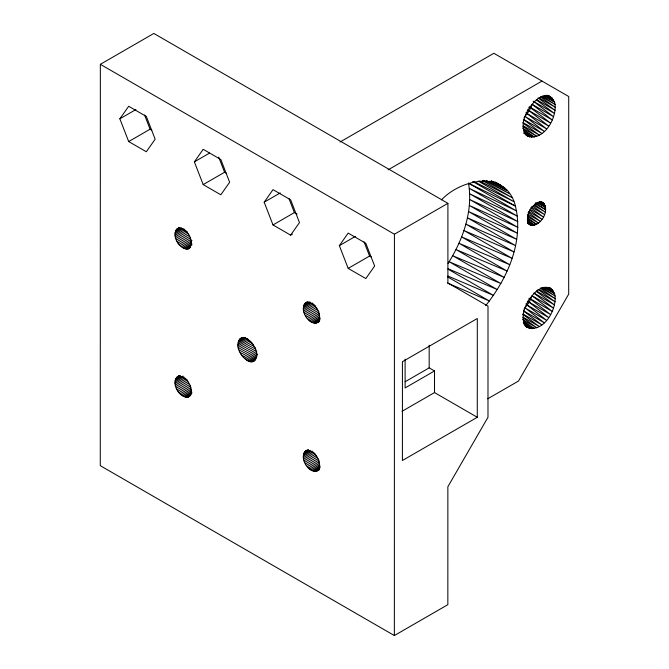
<?xml version="1.0" encoding="UTF-8"?>
<svg xmlns="http://www.w3.org/2000/svg" width="669" height="669" viewBox="0 0 669 669"><rect width="100%" height="100%" fill="white"/><g stroke="black" fill="none" stroke-linecap="round" stroke-linejoin="round"><path stroke-width="1" d="M100.35 64.324L100.275 465.657L394.359 635.55L447.845 604.676L447.862 486.739L487.985 417.28L488.002 306.143L447.896 282.987L447.912 203.343L153.828 33.45L100.35 64.324L394.426 234.217L394.359 635.55M405.105 359.119L405.105 387.936L434.516 370.961L429.172 367.866L429.172 345.229M477.29 417.28L477.306 318.494L402.429 361.712L402.412 460.498L477.29 417.28L434.516 392.569L434.516 370.961M237.913 344.359C240.581 327.517 258.928 346.818 256.612 355.908C253.041 371.295 236.366 352.881 237.913 344.359L247.722 338.698M523.258 125.847C521.87 113.028 543.353 82.989 554.568 102.056C558.423 116.59 543.236 143.567 526.177 135.205L527.958 136.233C524.437 134.084 523.275 129.736 523.258 125.847L539.306 135.113L522.89 122.912M523.225 317.282C521.837 304.47 543.32 274.424 554.534 293.499C558.54 308.217 542.425 336.173 525.249 326.129L527.925 327.676C524.404 325.527 523.242 321.17 523.225 317.282L539.273 326.556L522.857 314.355M177.143 228.739C186.542 225.746 196.243 242.78 188.206 248.901C178.799 250.089 169.533 233.08 178.932 227.711M177.118 376.931C186.484 373.896 196.276 391.047 188.181 397.085C178.774 398.272 169.508 381.263 178.907 375.894M316.529 323.035L319.205 321.496C309.387 328.63 296.835 307.389 307.255 301.853M319.18 469.747C309.287 476.704 296.844 455.597 307.23 450.036M536.262 99.848L554.568 113.504L533.176 101.153L553.598 116.749L532.215 104.397L529.263 110.786L524.036 117.769M533.962 293.214L553.564 308.192L532.181 295.84L529.229 302.229L524.003 309.203M448.079 263.435C462.881 239.853 473.259 211.32 468.501 183.197L515.423 206.127C523.902 241.534 507.57 278.254 485.727 305.582M119.86 118.823L128.691 106.271L146.335 116.465L155.149 139.211L146.327 151.754L128.682 141.56L119.86 118.823L135.907 109.557M194.361 161.856L203.192 149.312L220.829 159.506L229.643 182.252L220.82 194.796L203.184 184.602L194.361 161.856L209.522 153.117M264.18 202.197L273.011 189.645L290.655 199.839L299.469 222.585L290.647 235.137L273.002 224.943L264.18 202.197L280.227 192.94M339.35 245.648L348.164 233.088L365.809 243.265L374.64 266.011L365.826 278.572L348.181 268.394L339.35 245.648L355.39 236.391M317.424 322.592C323.662 315.559 314.706 300.113 305.474 302.881M317.399 470.775C323.637 463.742 314.681 448.297 305.449 451.065M441.515 199.822C461.518 178.665 506.45 169.391 515.423 206.127L472.649 181.424M128.682 141.56L150.073 129.217L151.838 130.238M203.184 184.602L224.575 172.259L226.339 173.279M176.39 229.4L179.058 227.861M175.78 230.27L180.237 227.694M175.328 231.323L181.575 227.719M175.061 232.536L182.194 228.422M174.969 233.891L183.883 228.748M175.061 235.346L184.861 229.684M175.328 236.876L186.024 230.696M340.028 142.029L493.864 53.286L568.725 96.528L568.692 294.143L518.5 381.037L487.718 398.799M175.771 238.44L187.362 231.75M176.382 240.012L187.972 233.322M177.143 241.551L188.733 234.861M178.038 243.023L189.628 236.333M179.041 244.402L190.632 237.712M180.145 245.648L190.841 239.469M181.307 246.736L192.003 240.556M182.512 247.639L191.426 242.496M183.732 248.341L191.752 243.708M184.937 248.826L192.07 244.712M186.099 249.085L190.556 246.51M187.195 249.111L190.765 247.053M188.206 248.901L189.988 247.873M273.002 224.943L294.393 212.591L297.044 214.122M388.145 169.826L541.982 81.083M290.647 235.137L292.428 234.108M394.426 234.217L447.912 203.343M348.181 268.394L369.572 256.043L371.337 257.063M240.104 338.673L241.885 337.644M239.343 339.451L242.906 337.393M238.724 340.429L244.076 337.343M238.281 341.583L245.406 337.469M178.013 376.488L179.794 375.46M176.365 377.592L179.928 375.526M304.713 303.542L307.389 301.995M175.755 378.453L180.212 375.886M304.102 304.403L308.56 301.836M238.005 342.904L246.033 338.271M175.303 379.507L180.655 376.421M303.659 305.457L309.898 301.861M175.035 380.72L183.055 376.095M303.383 306.678L310.516 302.564M174.944 382.074L183.858 376.931M303.291 308.024L312.206 302.881M238.005 345.915L248.701 339.735M175.035 383.529L184.836 377.868M303.383 309.479L313.192 303.826M238.281 347.546L249.863 340.856M175.303 385.06L185.999 378.888M303.659 311.01L314.355 304.838M238.724 349.218L251.201 342.01M175.746 386.623L187.337 379.933M304.102 312.582L315.693 305.892M239.335 350.899L252.706 343.18M176.357 388.196L187.947 381.506M304.713 314.146L316.303 307.464M240.104 352.563L253.476 344.844M177.118 389.734L188.708 383.044M305.474 315.684L317.056 309.003M241.007 354.177L254.379 346.458M178.013 391.206L189.603 384.524M306.36 317.165L317.951 310.475M242.036 355.699L255.407 347.98M179.016 392.586L190.606 385.896M307.372 318.536L318.962 311.846M243.173 357.104L255.65 349.895M180.12 393.832L190.816 387.652M308.468 319.782L319.163 313.61M244.377 358.367L256.854 351.166M181.282 394.919L191.083 389.258M309.63 320.869L319.439 315.208M182.486 395.822L191.401 390.679M310.834 321.772L319.749 316.629M245.648 359.462L256.344 353.291M183.707 396.525L191.727 391.9M312.055 322.475L320.083 317.85M246.945 360.374L257.64 354.194M184.912 397.01L192.045 392.895M313.259 322.968L320.392 318.845M248.249 361.076L257.164 355.925M186.074 397.269L191.426 394.183M314.43 323.219L319.774 320.133M187.169 397.294L190.74 395.237M315.525 323.244L319.088 321.187M249.537 361.553L256.662 357.438M188.181 397.085L189.963 396.056M250.775 361.804L256.127 358.718M251.954 361.82L255.516 359.763M253.033 361.603L254.814 360.574M405.105 381.756L429.172 367.866M304.688 451.726L308.25 449.668M304.077 452.595L308.534 450.02M303.634 453.649L308.978 450.555M303.358 454.861L310.491 450.747M303.274 456.208L312.18 451.065M303.358 457.663L313.167 452.01M303.634 459.193L314.33 453.022M304.077 460.765L315.668 454.075M304.688 462.338L316.278 455.648M305.449 463.876L317.031 457.186M306.335 465.348L317.926 458.658M402.036 411.31L434.516 392.569M307.347 466.719L318.937 460.029M308.442 467.966L319.138 461.794M309.605 469.053L319.414 463.391M310.817 469.956L319.723 464.813M312.03 470.667L320.058 466.034M313.234 471.152L320.367 467.037M314.405 471.411L319.749 468.317M315.5 471.428L319.063 469.37M316.504 471.219L319.18 469.68M528.819 107.542L530.893 107.634L552.285 119.985L532.215 104.397M528.786 298.984L530.86 299.076L552.251 311.428L532.181 295.84M527.264 110.41L529.263 110.786L550.646 123.138L529.196 106.739M527.231 301.844L529.229 302.229L550.612 314.581L529.162 298.173M448.23 268.821L497.293 289.56L449.175 261.763L500.855 283.531L452.737 255.734L504.133 277.351L456.015 249.554L507.102 271.054L458.976 243.265L509.736 264.69L461.61 236.901L512.028 258.301L463.901 230.504L513.959 251.92L465.833 224.123L515.515 245.59L467.388 217.801L516.685 239.36L468.559 211.563L517.463 233.264L469.345 205.467L517.848 227.335L469.73 199.546L517.839 221.623L469.713 193.834L517.43 216.162L469.304 188.374L516.619 210.986L468.501 183.197M447.921 276.038L493.471 295.397L448.021 269.147M447.477 283.046L489.399 301L447.511 276.815M473.819 181.6L513.842 201.62L478.193 181.04M479.573 180.931L511.885 197.497L482.483 180.513M483.921 180.296L509.577 193.776L486.405 180.396M489.641 181.174L506.918 190.481L490.879 181.215M493.095 181.659L503.933 187.646L493.237 181.466M541.564 201.896C551.917 208.076 540.544 228.48 529.856 224.776C523.116 216.815 533.076 199.671 543.37 202.924L541.606 201.904M546.941 95.123L552.285 98.209L548.747 96.11M545.586 95.299L553.606 99.932L546.615 95.6M543.872 95.884L554.568 102.056L545.11 95.935M541.79 96.829L555.153 104.548L542.475 95.985M539.306 98.067L555.354 107.333L540.41 96.854M536.438 99.53L555.153 110.343L538.035 97.933M525.985 112.4L527.348 113.78L548.731 126.132L527.732 109.649M523.76 119.508L544.257 131.35L525.198 116.54L546.59 128.891L527.348 113.78M523.099 122.628L541.815 133.44L523.693 119.626M522.531 128.097L536.789 136.334L522.84 126.299M523.651 130.89L534.347 137.07L523.635 129.669M523.994 132.663L532.014 137.296L524.22 132.153M525.416 134.444L529.873 137.02L523.752 133.173M540.075 201.503L544.491 204.053L540.92 201.913M539.08 202.046L545.26 205.617L539.114 201.737M536.822 202.431L545.661 207.532L537.893 202.414M535.058 203.61L545.653 209.732L535.501 202.766M533.778 205.475L545.26 212.106L534.472 204.463M531.236 206.905L544.491 214.557L533.084 206.278M530.116 209.322L543.37 216.973L530.851 207.741M528.702 211.605L541.957 219.256L529.631 210.116M527.941 214.164L540.309 221.305L528.134 212.316M527.9 216.907L538.503 223.028L527.565 215.075M527.782 219.248L536.613 224.349L527.398 217.818M527.657 221.13L534.723 225.21L527.18 220.059M527.615 222.509L532.917 225.57L527.866 222.275M527.732 223.387L531.27 225.428L527.874 223.321M546.439 287.252L553.572 291.366L547.459 287.578M543.838 287.319L554.534 293.499L545.076 287.369M540.861 287.745L555.119 295.982L542.442 287.419M539.281 289.501L555.32 298.767L541.204 288.874M536.404 290.973L555.119 301.778L538.001 289.368M534.038 293.106L554.534 304.947L536.229 291.291M525.951 303.843L527.314 305.223L548.705 317.574L527.699 301.083M523.735 310.951L544.231 322.784L525.165 307.974L546.556 320.334L527.314 305.223M523.066 314.07L541.781 324.875L523.66 311.06M522.497 319.539L536.764 327.768L522.807 317.742M523.618 322.333L534.314 328.504L523.61 321.112M523.969 324.105L531.989 328.738L523.325 323.018M525.382 325.878L529.84 328.454L524.588 325.167M364.053 241.835L369.572 256.043M288.883 198.375L294.393 212.591M218.704 157.098L224.575 172.259M144.563 115.001L150.073 129.217M550.654 96.938L548.864 95.935L550.654 96.938M550.62 288.381L548.831 287.369L550.62 288.381M500.638 185.271L495.261 182.227L500.638 185.271M497.059 183.39L495.269 182.361L497.059 183.39M493.212 182.001L491.431 180.973L493.212 182.001M552.26 289.644L548.689 287.586L552.26 289.644"/></g></svg>
